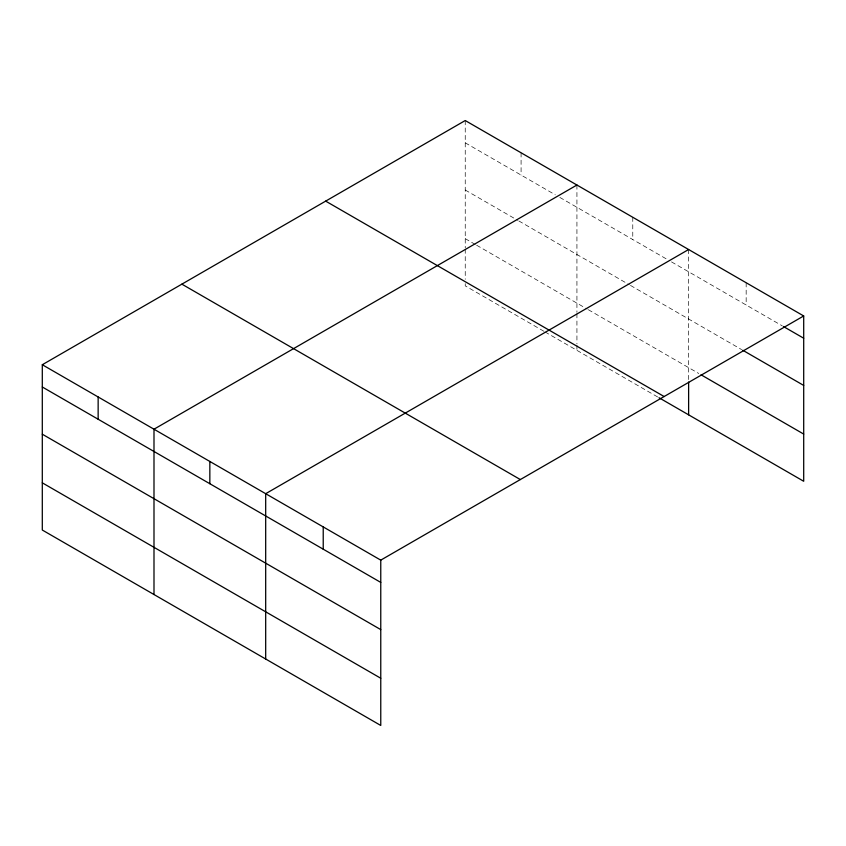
<?xml version="1.0" encoding="UTF-8"?>
<svg xmlns="http://www.w3.org/2000/svg" width="846" height="846" viewBox="0 0 846 846"><rect width="100%" height="100%" fill="white"/><g stroke="black" fill="none" stroke-linecap="round" stroke-linejoin="round"><path stroke-width="0.63" stroke-dasharray="4.23 3.17" d="M465.237 142.815L555.272 194.802M559.83 197.425L666.965 259.278M671.523 261.911L782.264 325.847M465.237 190.022L517.667 220.288M518.81 220.943L629.361 284.774M630.492 285.43L741.646 349.61M465.237 238.657L475.494 244.579M476.636 245.234L587.187 309.065M588.33 309.721L698.775 373.488M543.883 331.262L465.237 285.863L465.237 280.618M545.014 331.928L657.85 397.07M746.161 282.733L746.161 305.004M688.623 249.517L688.623 380.742M632.776 217.274L632.776 239.545M576.93 185.031L576.93 312.322M576.93 313.633L576.93 343.793M576.93 345.105L576.93 350.35M521.083 152.788L521.083 175.059M465.237 120.544L465.237 247.836M465.237 249.147L465.237 279.307"/><path stroke-width="1.27" d="M42.3 364.732L380.763 560.137L380.763 725.456L42.3 530.04L42.3 364.732L465.237 120.544L803.7 315.96L803.7 481.268L658.992 397.726M576.93 185.031L153.993 429.208L153.993 594.527M688.623 249.517L265.686 493.694L265.686 659.013M380.763 560.137L803.7 315.96M783.396 326.503L803.7 338.22M742.777 350.255L803.7 385.427M701.038 374.789L803.7 434.072M325.668 201.126L664.131 396.531M181.869 284.15L520.332 479.555M42.3 386.992L380.763 582.408M42.3 434.199L380.763 629.614M42.3 482.833L380.763 678.249M688.623 382.054L688.623 414.836M323.225 526.921L323.225 549.181M209.84 461.451L209.84 483.722M98.147 396.964L98.147 419.235"/></g></svg>
